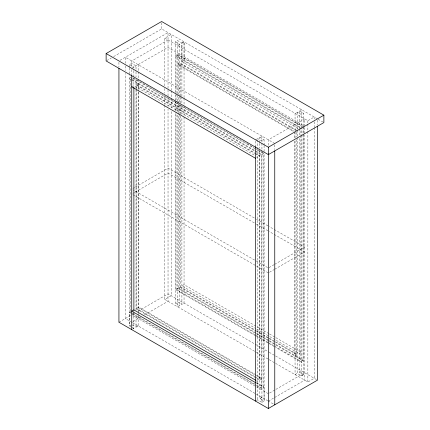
<?xml version="1.0" encoding="UTF-8"?>
<svg xmlns="http://www.w3.org/2000/svg" width="430" height="430" viewBox="0 0 430 430"><rect width="100%" height="100%" fill="white"/><g stroke="black" fill="none" stroke-linecap="round" stroke-linejoin="round"><path stroke-width="0.32" stroke-dasharray="2.15 1.61" d="M106.704 60.608L111.327 57.937M113.644 56.599L161.632 28.896L317.48 118.873M120.002 60.324L168.033 32.594L168.033 106.489M164.83 85.833L164.83 38.141L171.237 34.443L171.237 90.192M168.033 39.99L131.741 60.942L131.741 67.435M129.613 67.322L129.613 64.634L131.741 63.403L136.014 65.871L136.014 71.246M175.504 92.213L175.504 41.839L177.665 40.619M131.741 68.338L168.033 47.381L304.08 125.931M181.933 43.081L184.067 41.85L184.067 60.34L181.933 61.571L181.933 43.081L177.638 40.608L177.638 101.286M131.209 77.271L129.607 78.195L131.209 79.12M132.467 313.411L130.139 312.067L130.139 79.12L132.279 77.889M176.042 93.24L176.042 56.319L178.176 55.088L301.876 126.506M131.741 86.822L133.875 85.591L254.77 155.386M138.148 83.124L136.014 84.361L254.576 152.811M136.546 88.634L136.546 85.285L138.68 84.049L138.68 91.418M296.635 130.87L180.31 63.715L178.176 64.946L294.496 132.107L294.496 138.804M132.897 188.458L134.622 187.458M135.197 187.131L168.033 168.173L255.812 218.849M132.897 193.387L134.622 192.393M135.197 192.059L168.033 173.102L255.812 223.777M303.591 126.087L303.596 113.321L301.457 114.557L297.189 112.09L295.055 113.321L295.055 131.811M299.323 128.731L299.323 110.859L301.457 109.623L301.457 134.708M255.538 139.809L257.677 138.573L257.677 148.651M259.806 142.717L259.806 137.342L261.945 136.111L261.945 402.335L257.651 399.857L256.581 400.475L257.677 399.868L257.677 149.323M264.079 145.184L264.079 139.809L261.945 141.04L257.672 138.578M164.83 38.141L307.864 120.717L314.265 117.019L314.265 119.035M256.608 157.681L257.672 157.063L255.35 155.719M255.716 377.787L135.987 308.665L138.68 307.138L261.408 377.997L259.274 379.228L259.274 156.138L264.079 153.365L256.323 148.887M131.214 326.859L129.586 325.924L129.586 312.363L132.279 310.836M118.933 322.237L132.263 314.545M132.838 314.212L134.569 313.212M138.03 311.212L168.033 293.889L268.89 352.122M180.31 115.971L180.31 286.805L175.504 289.573L255.904 335.991M164.83 105.312L164.83 299.436L171.237 295.738L171.237 111.015M132.897 321.57L140.384 317.249M144.416 314.921L168.033 301.285L168.033 109.166M131.209 325.01L129.586 325.924L129.607 75.615M175.504 113.708L175.504 303.134L177.638 301.903L181.911 304.365M132.789 329.004L133.854 328.386M138.148 315.856L138.148 325.935L135.987 327.155L131.72 324.688M132.811 329.014L133.881 328.396L133.854 313.594M138.148 325.935L136.014 327.165L135.987 314.889M179.778 114.16L179.778 305.596L177.638 306.832L177.638 113.149M274.109 264.665L268.352 267.992L132.908 189.797M274.684 264.337L304.639 247.04L269.18 226.567M269.502 272.26L274.109 269.599M274.684 269.266L304.639 251.969L269.18 231.496M296.635 139.583L296.635 353.96L294.496 355.196L294.496 139.476M295.034 356.115L297.168 354.884L275.662 342.473M256.581 381.985L257.651 381.372L256.49 380.7M274.77 346.268L300.903 361.356L303.037 360.125L303.037 134.558M133.047 313.744L261.408 387.855L263.542 386.624L263.542 153.677L256.576 149.651M261.918 402.324L264.079 401.104L264.052 387.532L261.918 388.768L256.49 385.629M295.034 374.605L297.189 373.385L301.457 375.852L303.591 374.621L303.591 134.149M299.323 138.401L299.323 372.154L301.457 370.923M261.918 397.395L259.784 398.626L264.079 401.104L264.079 153.241M261.945 397.406L259.806 398.642L259.806 150.779M269.524 393.058L275.281 389.731M275.861 389.397L304.66 372.772M301.435 375.836L303.569 374.605M268.368 401.12L274.13 397.793M274.705 397.46L304.66 380.163L304.66 134.988M275.592 363.382L307.864 382.012L314.265 378.314L314.265 127.769M318.06 119.207L322.71 121.894M299.323 110.859L303.596 113.321M175.504 41.839L179.799 44.317L177.665 45.548L179.778 44.301L179.778 95.352M303.596 126.882L177.665 54.175L175.531 55.405L300.393 127.495M176.042 56.319L300.903 128.409L300.903 135.122M181.933 61.571L298.162 128.672M296.609 130.242L179.799 62.801L177.665 64.038L293.894 131.139M274.775 143.518L125.34 57.244L125.34 63.291M259.806 137.342L264.079 139.809M129.607 64.64L133.881 67.102L133.881 70.461M133.343 77.889L146.474 85.468M147.055 85.806L160.422 93.52M161.003 93.858L246.438 143.185M247.019 143.518L253.996 147.544M132.859 78.222L255.995 149.317M131.741 79.426L261.945 154.601M130.139 79.12L131.306 79.792M131.886 80.125L261.408 154.907L261.408 387.855M255.157 153.144L259.806 155.832M136.546 85.285L254.619 153.451M255.205 153.79L259.274 156.138M256.393 219.182L268.599 226.234M256.393 224.116L268.599 231.163M132.908 194.725L268.352 272.921M268.89 333.632L184.045 284.644L181.911 285.88L255.716 328.488M269.476 333.965L275.286 337.324M275.866 337.658L301.435 352.423L299.302 353.654L256.296 328.826M180.31 286.805L255.92 330.455M256.5 330.794L268.718 337.84M269.298 338.179L275.114 341.538M275.694 341.871L296.635 353.96M179.778 287.111L255.904 331.062M256.484 331.401L268.691 338.442M269.271 338.781L275.082 342.135M268.906 340.42L178.176 288.036L178.176 94.697M269.352 340.678L275.308 344.113M275.743 344.365L303.037 360.125M177.638 288.342L256.097 333.637M256.296 333.755L303.569 361.05L301.435 362.28L275.662 347.402M267.799 342.242L176.042 289.266L176.042 112.036M268.379 342.581L274.19 345.935M256.484 336.33L268.691 343.377M269.271 343.71L275.082 347.064M269.196 352.294L275.286 355.809M275.592 355.986L317.469 380.163M299.302 372.144L303.591 374.621M175.504 303.134L179.778 305.596M164.83 299.436L256.097 352.127M256.404 352.304L268.879 359.507M269.196 359.69L275.275 363.2M138.127 307.434L261.918 378.905L259.784 380.136L256.296 378.126M254.619 376.54L136.546 308.369L136.546 89.3M255.205 376.879L259.274 379.228M256.576 382.598L263.542 386.624M256.296 383.055L264.052 387.532M129.586 312.363L131.188 313.287M131.72 313.594L255.909 385.296M132.908 315.512L268.368 393.724M132.021 322.398L125.34 318.539L125.34 73.363M132.58 322.72L267.788 400.781M268.067 400.943L273.706 404.2M131.72 327.155L133.881 328.396M317.469 120.212L317.469 124.915M314.265 121.722L314.265 127.097M307.864 120.717L307.864 123.405M307.864 124.076L307.864 382.012M304.66 126.264L304.66 118.868L268.368 139.82L268.368 145.867M304.66 127.602L304.66 134.316M303.591 126.759L303.591 133.477M303.037 127.178L303.037 133.886M301.457 135.149L301.457 375.852M300.903 135.794L300.903 361.356M299.323 128.995L299.323 135.713M297.189 112.09L297.189 129.554M297.189 130.225L297.189 136.944M297.189 137.616L297.189 373.385M296.635 132.214L296.635 136.901M295.055 132.128L295.055 138.175M295.055 140.863L295.055 374.621M274.754 144.851L274.775 149.565M264.079 145.62L264.079 152.569M259.806 143.389L259.806 148.318M255.538 141.131L255.538 146.528M184.045 97.588L184.045 41.839L181.906 43.07L181.906 96.137M184.045 98.26L184.045 104.979M184.045 105.651L184.045 116.396M184.045 117.067L184.045 303.134L181.906 304.37L181.906 116.96M181.906 96.809L181.906 103.528M181.906 106.21L181.906 114.272M180.31 63.715L180.31 96.54M180.31 97.212L180.31 103.909M180.31 104.581L180.31 115.299M179.778 96.024L179.778 102.071M179.778 104.753L179.778 113.488M178.176 55.088L178.176 94.025M177.638 101.733L177.638 112.477M176.042 93.912L176.042 100.625M176.042 101.297L176.042 111.365M175.504 94.901L175.504 100.276M175.504 100.948L175.504 111.021M171.237 90.864L171.237 97.583M171.237 98.255L171.237 108.328M164.83 88.516L164.83 93.219M164.83 95.906L164.83 104.641M161.632 22.731L161.632 28.896M138.68 92.09L138.68 307.138M138.148 64.64L138.148 71.24M138.148 71.901L138.148 89.494M138.148 92.176L138.148 312.502M138.148 313.174L138.148 315.19M136.014 71.918L136.014 76.846M136.014 79.303L136.014 89.381M136.014 90.053L136.014 310.374M133.875 70.977L133.881 77.846M133.881 78.518L133.881 86.581M133.881 310.933L133.854 312.981M131.741 69.655L131.741 76.32M129.613 67.994L129.607 74.97M125.34 65.973L125.34 70.676M118.933 62.285L118.933 66.989"/><path stroke-width="0.64" d="M106.124 53.546L161.632 21.5L323.876 115.17L323.876 122.566L268.368 154.612L106.124 60.942L106.124 53.546L268.368 147.216L323.876 115.17M118.933 68.327L118.933 322.237L268.347 408.5L317.469 380.163L317.469 126.259M131.741 86.822L255.538 158.294M255.909 380.367L133.854 309.901L131.72 311.132L255.517 382.603M274.754 150.892L274.775 404.818M268.368 147.216L268.368 154.612M268.347 153.918L268.347 408.5M255.538 146.528L255.538 401.104M133.881 87.252L133.881 310.261M131.741 75.599L131.741 329.633"/></g></svg>
